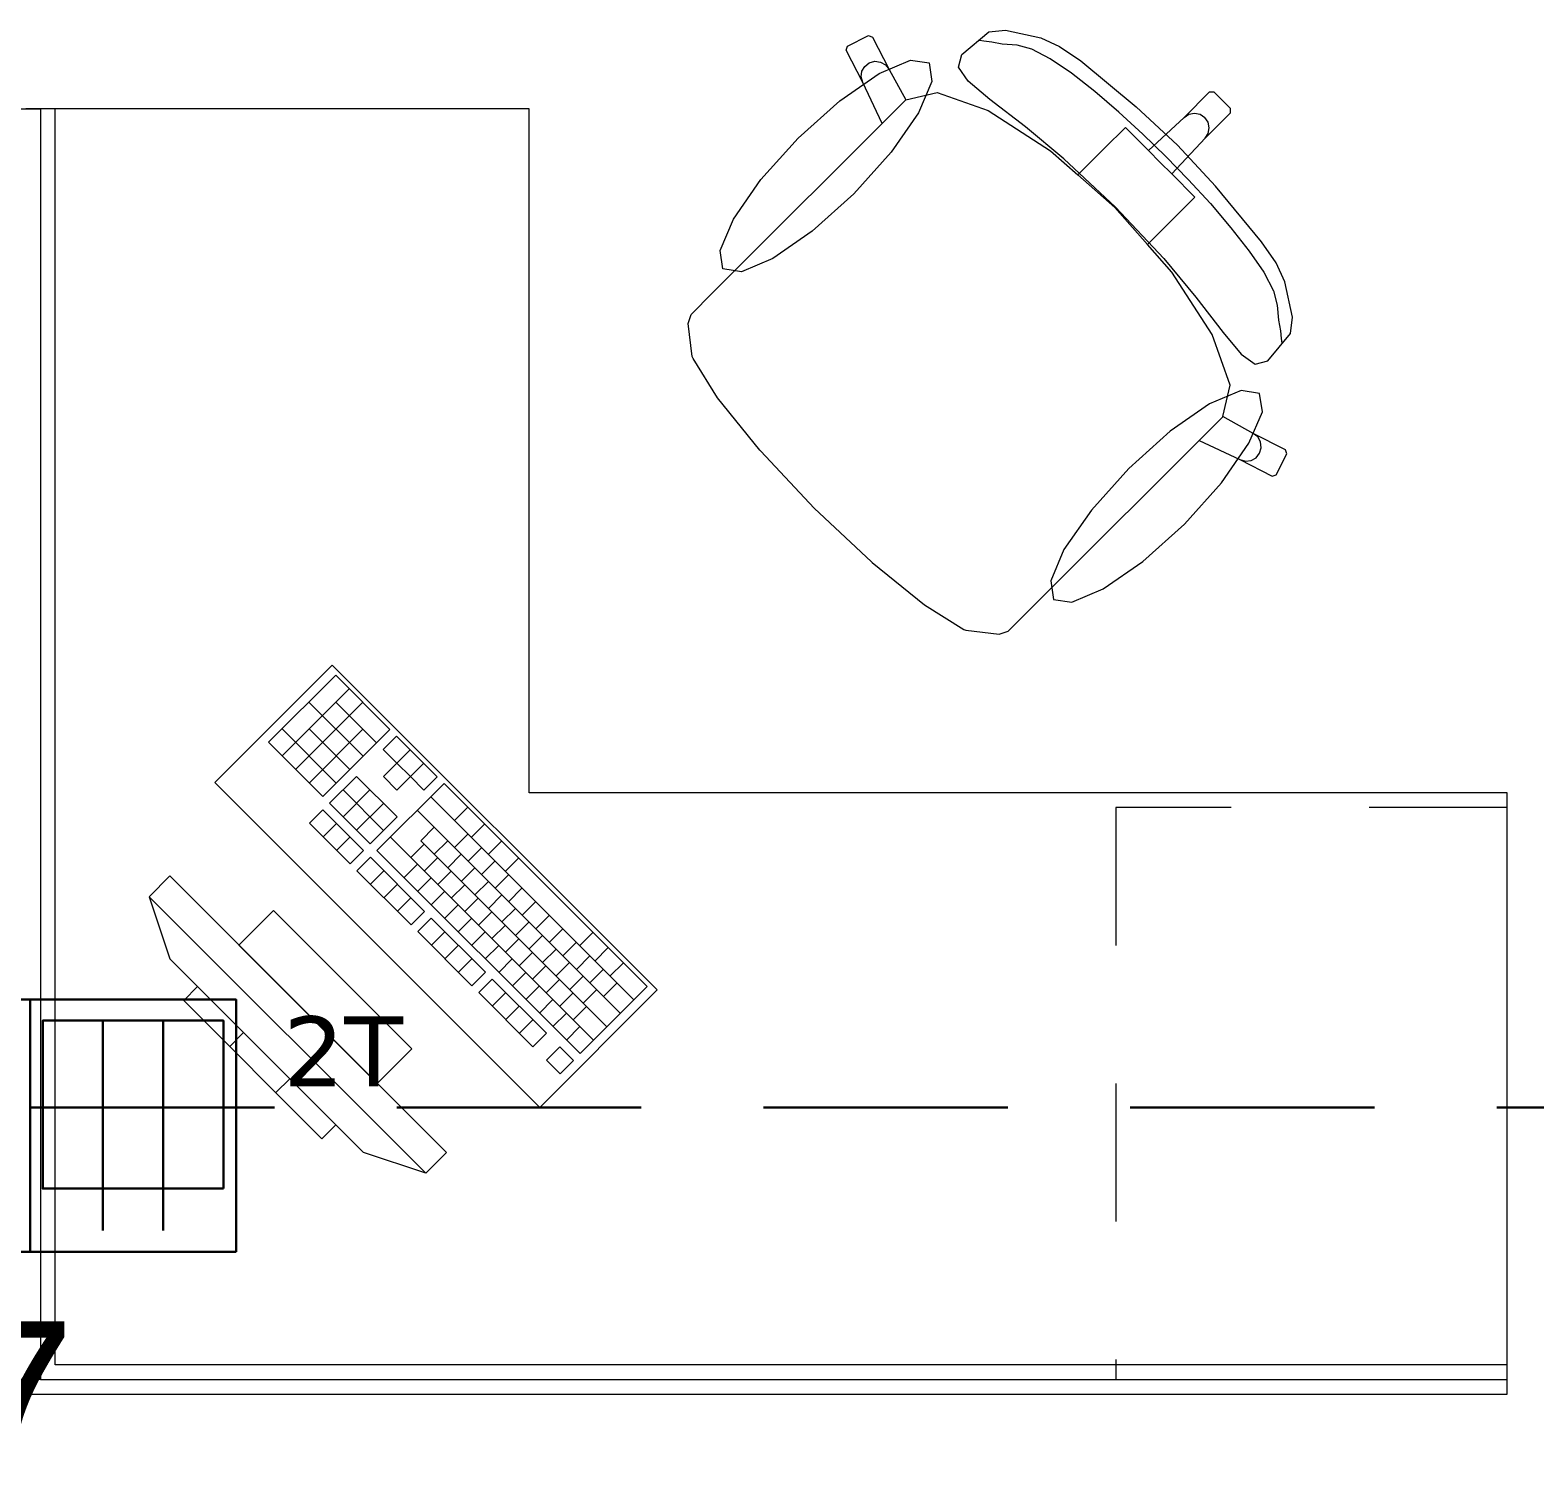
# Model space of a CAD drawing. Header units: inches. Extents: x -19 to 5698, y -728 to 92.
# Drawn here: x 324.609 to 326.148, y 9.384 to 10.861 of the extents above; entities that cross this region are included whole.
import ezdxf

# ---------------------------------------------------------------- set-up
doc = ezdxf.new("R2010")
doc.units = ezdxf.units.IN
doc.header["$MEASUREMENT"] = 0
doc.linetypes.add('HIDDEN', pattern=[0.375, 0.25, -0.125])
doc.linetypes.add('Rayas', pattern=[0.282222, 0.141111, -0.141111])
doc.layers.get('0').update_dxf_attribs({"color": 61})
doc.layers.add('00 conduct tomacorr', color=120, linetype='HIDDEN', lineweight=30)
doc.layers.add('00 IE LUZ EMERGENCIA', color=253, linetype='Continuous', lineweight=0)
doc.layers.add('Interior - Mobiliario', color=7, linetype='Continuous')
doc.styles.add('Annotative', font='arial.ttf')

# ---------------------------------------------------------------- blocks, each defined once
blk = doc.blocks.new('CAJA POP UP 6 MODULOS')
at = {"layer": '00 conduct tomacorr', "linetype": 'Continuous'}
for p, q in [((-0.095, -0.165), (-0.095, -0.0151)), ((-0.052, -0.165), (-0.052, -0.0151)), ((0.052, -0.165), (0.052, -0.0151)), ((0.095, -0.165), (0.095, -0.0151)), ((0, -0.165), (0, -0.18))]:
    blk.add_line(p, q, dxfattribs=at)
for points in [[(-0.147, 0), (0.147, 0), (0.147, -0.18), (-0.147, -0.18)], [(0, 0), (0.147, 0), (0.147, -0.18), (0, -0.18)]]:
    blk.add_lwpolyline(points, close=True, dxfattribs=at)
for points in [[(-0.138, -0.045), (-0.009, -0.045), (-0.009, -0.165), (-0.138, -0.165), (-0.138, -0.045)], [(0.009, -0.045), (0.138, -0.045), (0.138, -0.165), (0.009, -0.165), (0.009, -0.045)]]:
    blk.add_lwpolyline(points, dxfattribs=at)
at = {"color": 1, "insert": (-0.1807, -0.168), "char_height": 0.05, "attachment_point": 1, "rotation": 180}
blk.add_mtext_dynamic_manual_height_columns('{\\fVerdana|b0|i0|c0|p34;2T}', width=0.000481, gutter_width=0.1561, heights=[0], dxfattribs=at)

msp = doc.modelspace()

# ---------------------------------------------------------------- linework, layer by layer
at = {"layer": '00 conduct tomacorr'}
msp.add_line((324.6094, 9.7593, -0.0007), (328.4094, 9.7593), dxfattribs=at)
at = {"layer": 'Interior - Mobiliario', "color": 175, "linetype": 'Continuous', "lineweight": 13}
for p, q in [((325.4455, 10.8448), (325.4668, 10.8557)), ((325.4668, 10.8557), (325.4709, 10.8543)), ((325.4709, 10.8543), (325.4879, 10.8212)), ((325.5623, 10.8363), (325.5901, 10.8595)), ((325.5848, 10.8499), (325.5803, 10.8507)), ((325.5901, 10.8595), (325.6069, 10.8614)), ((325.6069, 10.8614), (325.643, 10.8536)), ((325.643, 10.8536), (325.6622, 10.8447)), ((325.4442, 10.8408), (325.4455, 10.8448)), ((325.4611, 10.8077), (325.4442, 10.8408)), ((325.5588, 10.8234), (325.5623, 10.8363)), ((325.5929, 10.8491), (325.5848, 10.8499)), ((325.6036, 10.847), (325.5929, 10.8491)), ((325.619, 10.8459), (325.6036, 10.847)), ((325.6338, 10.842), (325.619, 10.8459)), ((325.6526, 10.832), (325.6338, 10.842)), ((325.6622, 10.8447), (325.6839, 10.8298)), ((325.4602, 10.8192), (325.463, 10.8243)), ((325.463, 10.8243), (325.4676, 10.8279)), ((325.4676, 10.8279), (325.4733, 10.8295)), ((325.4733, 10.8295), (325.4791, 10.8287)), ((325.4791, 10.8287), (325.4842, 10.8258)), ((325.4842, 10.8258), (325.4879, 10.8212)), ((325.4879, 10.8212), (325.5052, 10.7902)), ((325.5689, 10.8091), (325.5588, 10.8234)), ((325.6744, 10.8172), (325.6526, 10.832)), ((325.6839, 10.8298), (325.7406, 10.7829)), ((325.4595, 10.8134), (325.4602, 10.8192)), ((325.4611, 10.8077), (325.4595, 10.8134)), ((325.4807, 10.7659), (325.4611, 10.8077)), ((325.5911, 10.7905), (325.5689, 10.8091)), ((325.6983, 10.7986), (325.6744, 10.8172)), ((325.505, 10.7902), (325.4807, 10.7659)), ((325.505, 10.7902), (325.5052, 10.7902)), ((325.5052, 10.7902), (325.5371, 10.7977)), ((325.5371, 10.7977), (325.5891, 10.7793)), ((325.6273, 10.7625), (325.5911, 10.7905)), ((325.723, 10.7774), (325.6983, 10.7986)), ((325.7897, 10.7721), (325.8158, 10.7982)), ((325.8158, 10.7982), (325.8201, 10.7981)), ((325.8201, 10.7981), (325.8286, 10.7896)), ((325.8372, 10.7811), (325.8286, 10.7896)), ((324.635, 10.781), (324.605, 10.781)), ((324.635, 9.496), (324.635, 10.781)), ((325.5891, 10.7793), (325.6529, 10.738)), ((325.7476, 10.7549), (325.723, 10.7774)), ((325.7406, 10.7829), (325.7828, 10.7438)), ((325.7897, 10.7721), (325.7946, 10.7753)), ((325.7946, 10.7753), (325.8004, 10.7764)), ((325.8004, 10.7764), (325.8061, 10.7753)), ((325.8061, 10.7753), (325.811, 10.772)), ((325.8111, 10.7507), (325.8372, 10.7768)), ((325.8372, 10.7768), (325.8372, 10.7811)), ((325.3329, 10.6181), (325.4807, 10.7659)), ((325.6666, 10.7298), (325.6273, 10.7625)), ((325.7084, 10.7406), (325.7296, 10.7617)), ((325.7296, 10.7617), (325.7532, 10.7381)), ((325.7532, 10.7381), (325.7897, 10.7721)), ((325.8143, 10.7671), (325.811, 10.772)), ((325.8154, 10.7613), (325.8143, 10.7671)), ((325.8143, 10.7556), (325.8154, 10.7613)), ((325.7711, 10.7321), (325.7476, 10.7549)), ((325.7771, 10.7142), (325.8111, 10.7507)), ((325.8219, 10.7016), (325.7828, 10.7438)), ((325.8111, 10.7507), (325.8143, 10.7556)), ((325.6529, 10.738), (325.6811, 10.7132)), ((325.7194, 10.6803), (325.6666, 10.7298)), ((325.6811, 10.7132), (325.7084, 10.7406)), ((325.7532, 10.7381), (325.7652, 10.7261)), ((325.7711, 10.7321), (325.7939, 10.7086)), ((325.6811, 10.7132), (325.7189, 10.6799)), ((325.7771, 10.7142), (325.7652, 10.7261)), ((325.8007, 10.6906), (325.7771, 10.7142)), ((325.7939, 10.7086), (325.8165, 10.684)), ((325.8688, 10.6449), (325.8219, 10.7016)), ((325.7796, 10.6694), (325.8007, 10.6906)), ((325.8165, 10.684), (325.8376, 10.6592)), ((325.7522, 10.642), (325.7189, 10.6799)), ((325.7194, 10.6803), (325.7689, 10.6276)), ((325.7522, 10.642), (325.7796, 10.6694)), ((325.8376, 10.6592), (325.8562, 10.6354)), ((325.777, 10.6139), (325.7522, 10.642)), ((325.8562, 10.6354), (325.8711, 10.6136)), ((325.8837, 10.6232), (325.8688, 10.6449)), ((325.7689, 10.6276), (325.8016, 10.5883)), ((325.8927, 10.604), (325.8837, 10.6232)), ((325.3074, 10.5926), (325.3329, 10.6181)), ((325.8184, 10.5501), (325.777, 10.6139)), ((325.8711, 10.6136), (325.881, 10.5948)), ((325.9004, 10.5678), (325.8927, 10.604)), ((325.2854, 10.5706), (325.3074, 10.5926)), ((325.881, 10.5948), (325.8849, 10.58)), ((325.8016, 10.5883), (325.8295, 10.5521)), ((325.8849, 10.58), (325.8861, 10.5646)), ((325.2825, 10.5613), (325.2854, 10.5706)), ((325.2865, 10.5274), (325.2825, 10.5613)), ((325.8861, 10.5646), (325.8881, 10.5538)), ((325.8985, 10.5511), (325.9004, 10.5678)), ((325.8367, 10.4981), (325.8184, 10.5501)), ((325.8295, 10.5521), (325.8481, 10.5298)), ((325.8754, 10.5232), (325.8985, 10.5511)), ((325.8881, 10.5538), (325.8889, 10.5458)), ((325.8889, 10.5458), (325.8897, 10.5413)), ((325.2874, 10.5253), (325.2865, 10.5274)), ((325.8481, 10.5298), (325.8624, 10.5198)), ((325.3123, 10.4852), (325.2874, 10.5253)), ((325.8624, 10.5198), (325.8754, 10.5232)), ((325.8292, 10.4662), (325.8367, 10.4981)), ((325.3559, 10.4316), (325.3123, 10.4852)), ((325.8292, 10.4659), (325.805, 10.4417)), ((325.8292, 10.4659), (325.8292, 10.4662)), ((325.8603, 10.4488), (325.8292, 10.4662)), ((325.6571, 10.2938), (325.805, 10.4417)), ((325.805, 10.4417), (325.8467, 10.4221)), ((325.8649, 10.4452), (325.8603, 10.4488)), ((325.8934, 10.4319), (325.8603, 10.4488)), ((325.8678, 10.4401), (325.8649, 10.4452)), ((325.8685, 10.4342), (325.8678, 10.4401)), ((325.3566, 10.4307), (325.3559, 10.4316)), ((325.4114, 10.3724), (325.3566, 10.4307)), ((325.8467, 10.4221), (325.8524, 10.4205)), ((325.8467, 10.4221), (325.8798, 10.4051)), ((325.8524, 10.4205), (325.8582, 10.4212)), ((325.8582, 10.4212), (325.8633, 10.424)), ((325.8633, 10.424), (325.8669, 10.4286)), ((325.8669, 10.4286), (325.8685, 10.4342)), ((325.8839, 10.4064), (325.8947, 10.4278)), ((325.8947, 10.4278), (325.8934, 10.4319)), ((325.8798, 10.4051), (325.8839, 10.4064)), ((325.4114, 10.3724), (325.4698, 10.3176)), ((325.4698, 10.3176), (325.4706, 10.3169)), ((325.4706, 10.3169), (325.5243, 10.2733)), ((325.6316, 10.2683), (325.6571, 10.2938)), ((325.5243, 10.2733), (325.5643, 10.2484)), ((325.6097, 10.2464), (325.6316, 10.2683)), ((325.5643, 10.2484), (325.5664, 10.2475)), ((325.5664, 10.2475), (325.6004, 10.2435)), ((325.6004, 10.2435), (325.6097, 10.2464)), ((324.922, 10.2015), (324.8534, 10.1329)), ((324.9774, 10.1461), (324.922, 10.2015)), ((324.9358, 10.1876), (324.8673, 10.1191)), ((324.9497, 10.1738), (324.8811, 10.1052)), ((324.95, 10.1186), (324.8946, 10.174)), ((324.9637, 10.1324), (324.9221, 10.1739)), ((324.9225, 10.0912), (324.8671, 10.1466)), ((324.9363, 10.1049), (324.8947, 10.1465)), ((324.9498, 10.1462), (324.895, 10.0914)), ((324.9088, 10.0775), (324.9774, 10.1461)), ((324.8534, 10.1329), (324.9088, 10.0775)), ((324.9843, 10.1392), (324.9706, 10.1254)), ((325.0259, 10.0976), (324.9843, 10.1392)), ((324.9706, 10.1254), (324.9844, 10.1116)), ((324.9844, 10.1116), (324.9707, 10.0979)), ((324.9982, 10.1253), (324.9844, 10.1116)), ((324.9983, 10.0977), (324.9844, 10.1116)), ((325.012, 10.1115), (324.9983, 10.0977)), ((324.9432, 10.098), (324.9157, 10.0706)), ((324.9847, 10.0565), (324.9432, 10.098)), ((324.9707, 10.0979), (324.9846, 10.084)), ((324.9846, 10.084), (324.9983, 10.0977)), ((324.9983, 10.0977), (325.0121, 10.0839)), ((325.0121, 10.0839), (325.0259, 10.0976)), ((324.971, 10.0428), (324.9295, 10.0843)), ((324.957, 10.0842), (324.9296, 10.0567)), ((325.0328, 10.0907), (324.9642, 10.0221)), ((325.2405, 9.883), (325.0328, 10.0907)), ((324.9157, 10.0706), (324.9573, 10.029)), ((324.9709, 10.0703), (324.9434, 10.0429)), ((325.2268, 9.8693), (325.0191, 10.077)), ((325.057, 10.0665), (325.0433, 10.0527)), ((324.9089, 10.0637), (324.8952, 10.05)), ((324.8952, 10.05), (324.9367, 10.0085)), ((324.9504, 10.0222), (324.9089, 10.0637)), ((324.9227, 10.0499), (324.909, 10.0362)), ((324.9573, 10.029), (324.9847, 10.0565)), ((325.2131, 9.8555), (325.0054, 10.0633)), ((324.9366, 10.036), (324.9229, 10.0223)), ((325.1856, 9.8281), (324.9779, 10.0358)), ((325.0227, 10.0459), (325.0089, 10.0322)), ((325.0571, 10.0389), (325.0434, 10.0252)), ((325.0743, 10.0491), (325.0606, 10.0354)), ((324.9367, 10.0085), (324.9504, 10.0222)), ((324.9642, 10.0221), (325.1719, 9.8144)), ((325.0124, 10.0288), (324.9987, 10.0151)), ((325.1994, 9.8418), (325.0089, 10.0322)), ((325.0365, 10.0321), (325.0228, 10.0184)), ((325.071, 10.025), (325.0573, 10.0113)), ((325.0916, 10.0318), (325.0779, 10.0181)), ((324.9574, 10.0153), (324.9436, 10.0015)), ((325.0127, 9.9599), (324.9574, 10.0153)), ((325.0056, 10.0081), (324.9919, 9.9944)), ((325.0263, 10.0149), (325.0125, 10.0012)), ((325.0504, 10.0183), (325.0366, 10.0045)), ((325.0642, 10.0044), (325.0505, 9.9907)), ((325.0848, 10.0112), (325.0711, 9.9975)), ((325.1089, 10.0145), (325.0952, 10.0008)), ((324.7523, 9.9962), (324.7311, 9.9749)), ((325.0352, 9.7133), (324.7523, 9.9962)), ((324.9436, 10.0015), (324.999, 9.9462)), ((324.9712, 10.0014), (324.9575, 9.9877)), ((325.0195, 9.9943), (325.0058, 9.9806)), ((325.0401, 10.0011), (325.0264, 9.9874)), ((325.0781, 9.9906), (325.0643, 9.9768)), ((325.0987, 9.9973), (325.085, 9.9836)), ((324.7311, 9.9749), (325.014, 9.6921)), ((324.7311, 9.9749), (324.7523, 9.9113)), ((324.9851, 9.9876), (324.9713, 9.9739)), ((324.9989, 9.9737), (324.9852, 9.96)), ((325.0333, 9.9804), (325.0196, 9.9667)), ((325.054, 9.9872), (325.0402, 9.9735)), ((325.0678, 9.9734), (325.0541, 9.9597)), ((325.0919, 9.9767), (325.0782, 9.963)), ((325.1125, 9.9835), (325.0988, 9.9698)), ((324.8584, 9.9608), (324.823, 9.9254)), ((324.9998, 9.8194), (324.8584, 9.9608)), ((324.999, 9.9462), (325.0127, 9.9599)), ((325.0472, 9.9666), (325.0335, 9.9529)), ((325.0816, 9.9595), (325.0679, 9.9458)), ((325.1057, 9.9629), (325.092, 9.9492)), ((325.1264, 9.9697), (325.1127, 9.9559)), ((325.0197, 9.9529), (325.006, 9.9392)), ((325.0751, 9.8976), (325.0197, 9.9529)), ((325.061, 9.9527), (325.0473, 9.939)), ((325.0955, 9.9457), (325.0818, 9.932)), ((325.1196, 9.949), (325.1059, 9.9353)), ((325.1402, 9.9558), (325.1265, 9.9421)), ((325.006, 9.9392), (325.0613, 9.8838)), ((325.0335, 9.9391), (325.0198, 9.9254)), ((325.0749, 9.9389), (325.0611, 9.9252)), ((325.1093, 9.9318), (325.0956, 9.9181)), ((325.1334, 9.9352), (325.1197, 9.9215)), ((325.1541, 9.942), (325.1404, 9.9282)), ((325.1679, 9.9281), (325.1542, 9.9144)), ((325.1851, 9.9384), (325.1714, 9.9246)), ((324.823, 9.9254), (324.9645, 9.784)), ((325.0474, 9.9253), (325.0337, 9.9115)), ((325.0612, 9.9114), (325.0475, 9.8977)), ((325.0887, 9.9251), (325.075, 9.9113)), ((325.1232, 9.918), (325.1095, 9.9043)), ((325.1473, 9.9213), (325.1336, 9.9076)), ((325.1818, 9.9143), (325.1681, 9.9006)), ((325.2007, 9.9228), (325.187, 9.9091)), ((324.9503, 9.7133), (324.7523, 9.9113)), ((325.0613, 9.8838), (325.0751, 9.8976)), ((325.1026, 9.9112), (325.0888, 9.8975)), ((325.1164, 9.8974), (325.1027, 9.8836)), ((325.137, 9.9041), (325.1233, 9.8904)), ((325.1611, 9.9075), (325.1474, 9.8938)), ((325.1956, 9.9004), (325.1819, 9.8867)), ((325.2163, 9.9072), (325.2025, 9.8935)), ((324.7806, 9.883), (324.7665, 9.8689)), ((324.922, 9.7416), (324.7806, 9.883)), ((325.082, 9.8906), (325.0683, 9.8769)), ((325.1374, 9.8352), (325.082, 9.8906)), ((325.1302, 9.8835), (325.1165, 9.8698)), ((325.1509, 9.8903), (325.1372, 9.8766)), ((325.175, 9.8936), (325.1613, 9.8799)), ((325.1719, 9.8144), (325.2405, 9.883)), ((325.2095, 9.8866), (325.1958, 9.8729)), ((324.7665, 9.8689), (324.9079, 9.7274)), ((325.0683, 9.8769), (325.1237, 9.8215)), ((325.0958, 9.8768), (325.0821, 9.8631)), ((325.1441, 9.8697), (325.1304, 9.8559)), ((325.1647, 9.8765), (325.151, 9.8627)), ((325.1888, 9.8798), (325.1751, 9.8661)), ((325.1097, 9.8629), (325.096, 9.8492)), ((325.1579, 9.8558), (325.1442, 9.8421)), ((325.1786, 9.8626), (325.1649, 9.8489)), ((324.8278, 9.8359), (324.8136, 9.8217)), ((325.1235, 9.8491), (325.1098, 9.8354)), ((325.1237, 9.8215), (325.1374, 9.8352)), ((325.1718, 9.842), (325.1581, 9.8283)), ((324.9645, 9.784), (324.9998, 9.8194)), ((325.1512, 9.8214), (325.1375, 9.8077)), ((325.1651, 9.8075), (325.1512, 9.8214)), ((325.1375, 9.8077), (325.1514, 9.7938)), ((325.1514, 9.7938), (325.1651, 9.8075)), ((324.8749, 9.7887), (324.8608, 9.7746)), ((324.9079, 9.7274), (324.922, 9.7416)), ((325.014, 9.6921), (324.9503, 9.7133)), ((325.014, 9.6921), (325.0352, 9.7133)), ((326.12, 9.496), (324.635, 9.496)), ((326.12, 9.466), (326.12, 9.496)), ((324.605, 9.466), (324.635, 9.466)), ((324.635, 9.466), (326.12, 9.466))]:
    msp.add_line(p, q, dxfattribs=at)
at = {"layer": 'Interior - Mobiliario', "color": 175, "linetype": 'Rayas', "lineweight": 13}
for p, q in [((326.12, 10.066), (325.72, 10.066)), ((325.72, 10.066), (325.72, 9.481))]:
    msp.add_line(p, q, dxfattribs=at)
at = {"layer": 'Interior - Mobiliario', "color": 175, "linetype": 'Continuous', "lineweight": 13, "flags": 128}
for points in [[(325.3949, 10.7509), (325.4374, 10.789), (325.4778, 10.817), (325.5099, 10.8306), (325.5288, 10.8278), (325.5316, 10.8088), (325.518, 10.7768), (325.49, 10.7364), (325.4519, 10.6939), (325.4094, 10.6558), (325.369, 10.6278), (325.337, 10.6141), (325.318, 10.617), (325.3152, 10.6359), (325.3288, 10.668), (325.3568, 10.7084)], [(324.62, 9.481), (323.12, 9.481), (323.12, 10.081), (324.12, 10.081), (324.12, 10.781), (324.62, 10.781)], [(324.62, 9.481), (326.12, 9.481), (326.12, 10.081), (325.12, 10.081), (325.12, 10.781), (324.62, 10.781)], [(325.7899, 10.3559), (325.828, 10.3984), (325.856, 10.4388), (325.8697, 10.4708), (325.8668, 10.4897), (325.8479, 10.4926), (325.8158, 10.479), (325.7754, 10.451), (325.733, 10.4128), (325.6948, 10.3704), (325.6668, 10.33), (325.6532, 10.2979), (325.656, 10.279), (325.675, 10.2761), (325.707, 10.2897), (325.7474, 10.3178)], [(325.1306, 9.7593), (325.2508, 9.8795), (324.9185, 10.2118), (324.7983, 10.0916)]]:
    msp.add_lwpolyline(points, close=True, dxfattribs=at)

# ---------------------------------------------------------------- block references
at = {"layer": '00 conduct tomacorr', "xscale": 1.432830642179531, "yscale": 1.432830642179531, "zscale": 1.432830642179531, "rotation": 179.9999999999999}
msp.add_blockref('CAJA POP UP 6 MODULOS', (324.6094, 9.6118, -0.0007), dxfattribs=at)

# ---------------------------------------------------------------- texts
at = {"layer": '00 IE LUZ EMERGENCIA', "style": 'Annotative'}
msp.add_attdef('7', (324.5341, 9.3845, -0.0007), '', height=0.1562, dxfattribs=at)

doc.saveas('drawing.dxf')
